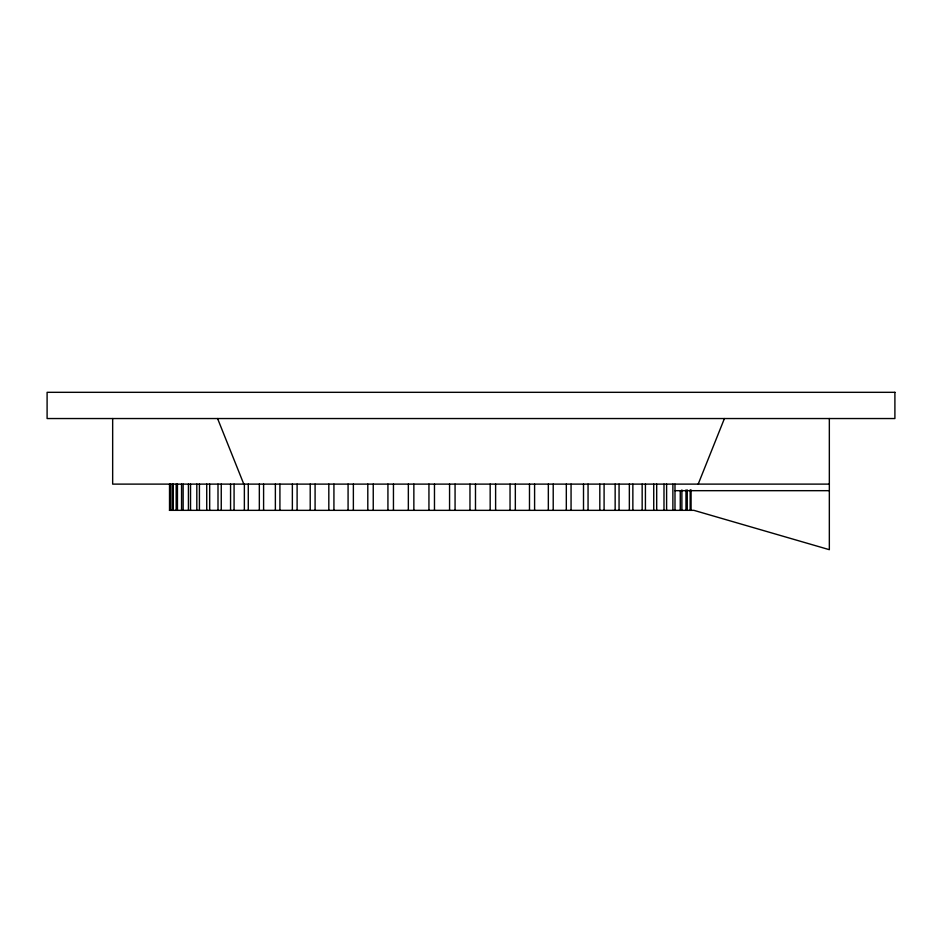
<?xml version="1.0" encoding="UTF-8"?>
<svg xmlns="http://www.w3.org/2000/svg" width="942" height="942" viewBox="0 0 942 942"><rect width="100%" height="100%" fill="white"/><g stroke="black" fill="none" stroke-linecap="round" stroke-linejoin="round"><path stroke-width="1.41" d="M698.199 484.117L724.422 418.542M829.337 484.117L112.663 484.117L112.663 418.542M674.99 490.676L829.337 490.676M169.43 510.34L693.889 510.34L829.337 549.681L829.337 418.542M217.578 418.542L243.801 484.117M691.075 489.946L691.075 510.34M690.168 489.946L690.168 510.34M687.248 489.946L687.248 510.34M685.976 489.946L685.976 510.34M681.878 489.946L681.878 510.34M680.265 490.676L680.265 510.34M674.99 484.117L674.99 510.34M672.882 484.117L672.882 510.34M666.606 484.117L666.606 510.34M663.992 484.117L663.992 510.34M656.692 484.117L656.692 510.34M653.736 484.117L653.736 510.34M645.423 484.117L645.423 510.34M642.161 484.117L642.161 510.34M632.859 484.117L632.859 510.34M629.35 484.117L629.35 510.34M619.059 484.117L619.059 510.34M615.15 484.117L615.15 510.34M604.093 484.117L604.093 510.34M599.818 484.117L599.818 510.34M588.055 484.117L588.055 510.34M583.51 484.117L583.51 510.34M571.064 484.117L571.064 510.34M566.319 484.117L566.319 510.34M553.213 484.117L553.213 510.34M548.338 484.117L548.338 510.34M534.597 484.117L534.597 510.34M529.486 484.117L529.486 510.34M515.333 484.117L515.333 510.34M510.046 484.117L510.046 510.34M495.61 484.117L495.61 510.34M490.17 484.117L490.17 510.34M475.486 484.117L475.486 510.34M469.976 484.117L469.976 510.34M455.068 484.117L455.068 510.34M449.57 484.117L449.57 510.34M434.474 484.117L434.474 510.34M428.94 484.117L428.94 510.34M413.856 484.117L413.856 510.34M408.345 484.117L408.345 510.34M393.45 484.117L393.45 510.34M387.927 484.117L387.927 510.34M373.244 484.117L373.244 510.34M367.804 484.117L367.804 510.34M353.368 484.117L353.368 510.34M348.081 484.117L348.081 510.34M333.927 484.117L333.927 510.34M328.817 484.117L328.817 510.34M315.087 484.117L315.087 510.34M310.212 484.117L310.212 510.34M297.107 484.117L297.107 510.34M292.361 484.117L292.361 510.34M279.915 484.117L279.915 510.34M275.37 484.117L275.37 510.34M263.595 484.117L263.595 510.34M259.333 484.117L259.333 510.34M248.276 484.117L248.276 510.34M244.367 484.117L244.367 510.34M234.075 484.117L234.075 510.34M230.566 484.117L230.566 510.34M221.252 484.117L221.252 510.34M218.002 484.117L218.002 510.34M209.677 484.117L209.677 510.34M206.734 484.117L206.734 510.34M199.421 484.117L199.421 510.34M196.819 484.117L196.819 510.34M190.543 484.117L190.543 510.34M188.424 484.117L188.424 510.34M183.148 484.117L183.148 510.34M181.547 484.117L181.547 510.34M177.449 484.117L177.449 510.34M176.178 484.117L176.178 510.34M173.257 484.117L173.257 510.34M172.339 484.117L172.339 510.34M170.608 484.117L170.608 510.34M170.066 484.117L170.066 510.34M169.525 484.117L169.525 510.34M894.9 392.319L47.1 392.319L47.1 418.542L894.9 418.542L894.9 392.319"/></g></svg>
